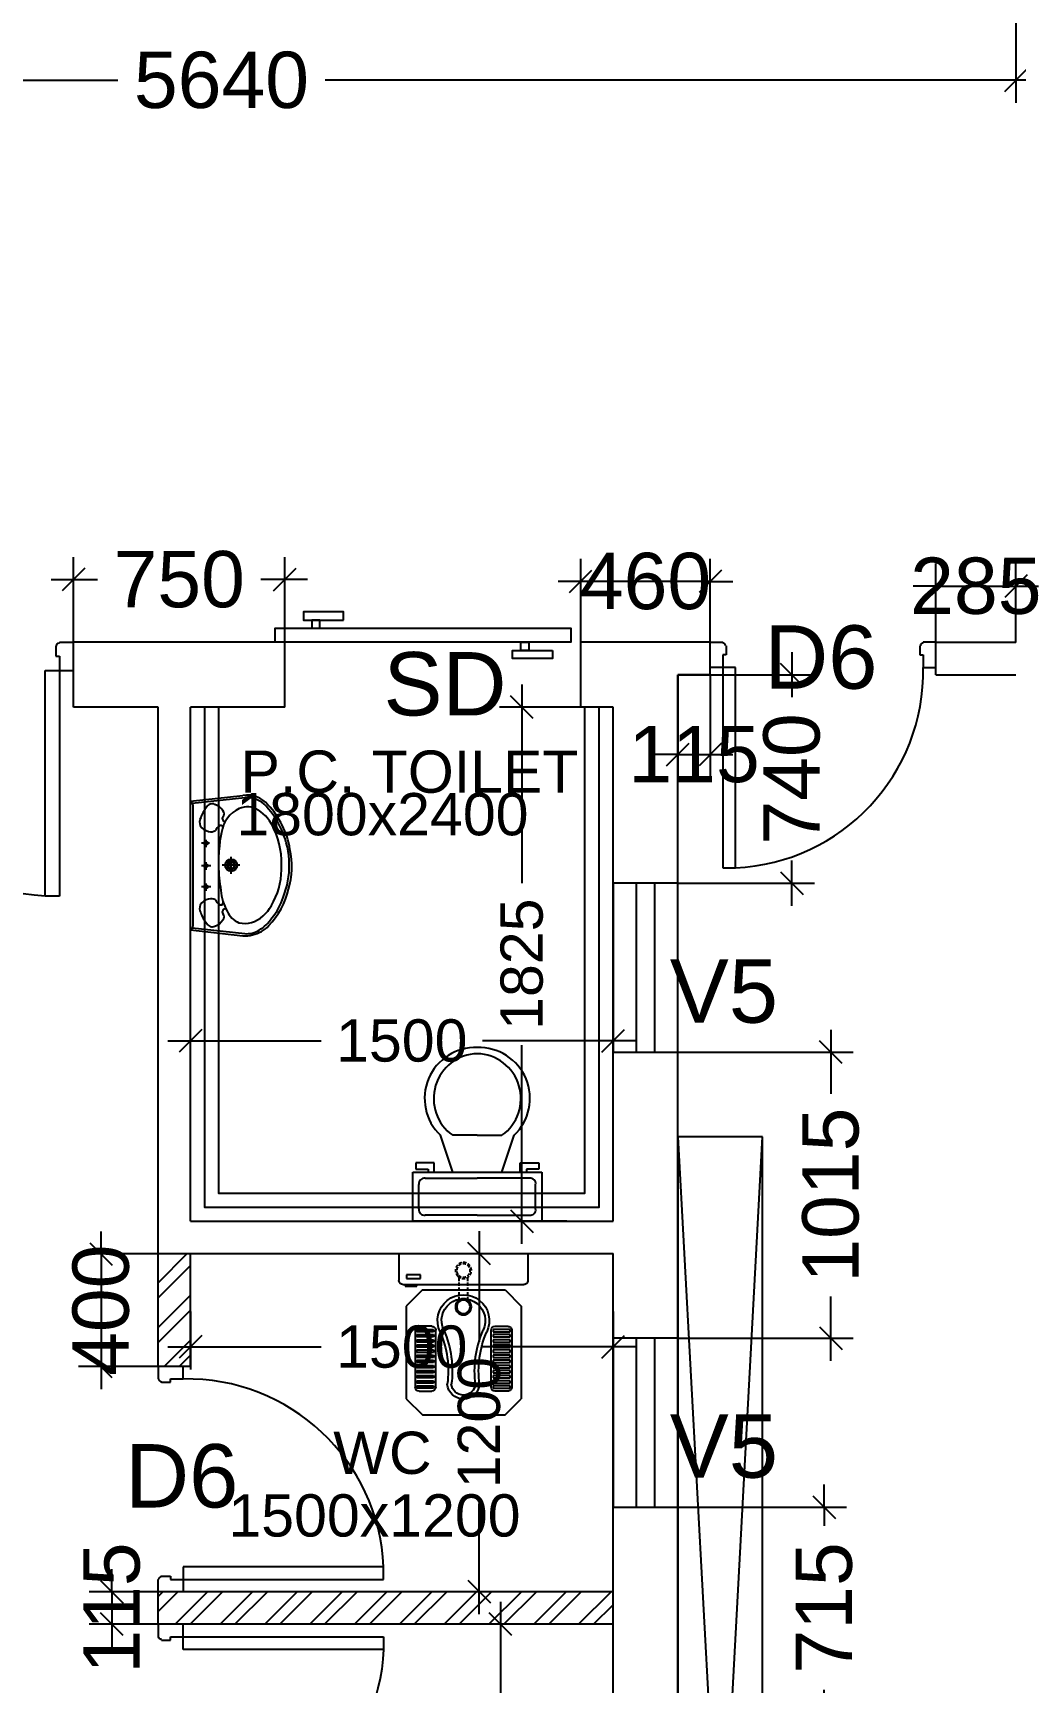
# Model space of a CAD drawing. Extents: x 7620542 to 7843793, y -6476226 to -6093835.
# Drawn here: x 7757200 to 7760689, y -6368625 to -6362768 of the extents above; entities that cross this region are included whole.
import ezdxf
from ezdxf.enums import TextEntityAlignment as Align

# ---------------------------------------------------------------- set-up
doc = ezdxf.new("R2010")
doc.units = 0
doc.header["$LTSCALE"] = 600
doc.header["$MEASUREMENT"] = 0
doc.header["$PDMODE"] = 35
doc.linetypes.add('HIDDEN', pattern=[0.375, 0.25, -0.125])
doc.layers.get('0').update_dxf_attribs({"linetype": 'CONTINUOUS'})
doc.layers.get('Defpoints').update_dxf_attribs({"linetype": 'CONTINUOUS'})
for name, color, linetype in [('DOOR', 32, 'CONTINUOUS'), ('Duct', 8, 'CONTINUOUS'), ('joinery', 7, 'CONTINUOUS'), ('Railing', 21, 'CONTINUOUS'), ('Room Dim', 1, 'CONTINUOUS'), ('T Wall', 8, 'CONTINUOUS'), ('TEXT', 6, 'CONTINUOUS'), ('Toi-Euip', 8, 'CONTINUOUS'), ('toi-fix', 46, 'CONTINUOUS'), ('Toi. Wall Hat', 3, 'CONTINUOUS'), ('Walls', 7, 'CONTINUOUS'), ('WIN', 151, 'CONTINUOUS'), ('Working Dim', 5, 'CONTINUOUS')]:
    doc.layers.add(name, color=color, linetype=linetype)
doc.styles.add('ari', font='arial.ttf')
doc.styles.add('ARIAL', font='arial.ttf')
doc.dimstyles.new('int. dim', dxfattribs={"dimtxt": 450, "dimasz": 80, "dimexe": 80, "dimexo": 0, "dimgap": 70, "dimtad": 0, "dimdec": 0, "dimzin": 12, "dimdsep": 46, "dimtxsty": 'ari', "dimblk": 'OBLIQUE', "dimcen": 2, "dimdle": 80, "dimclrd": 256, "dimclre": 256, "dimclrt": 6, "dimadec": 0, "dimazin": 0, "dimtfac": 1, "dimtdec": 0, "dimtix": 1, "dimtmove": 2, "dimatfit": 3, "dimfxl": 1, "dimtolj": 1, "dimtzin": 0, "dimlwd": -1, "dimlwe": -1, "dimarcsym": 0})

# ---------------------------------------------------------------- blocks, each defined once
blk = doc.blocks.new('A$C37B60793')
at = {"layer": 'toi-fix', "color": 8}
for p, q in [((0, 303.1), (127, 303.1)), ((0, -306.5), (0, 303.1)), ((146, -287.4), (146, 284.1)), ((171.2, 195), (247.4, 271.2)), ((247.4, 271.2), (685.9, 271.2)), ((762.1, 195), (685.9, 271.2)), ((171.2, -195.4), (171.2, 195)), ((343.3, 148.1), (343.3, 207.9)), ((358.5, 218.7), (358.5, 139.2)), ((369.5, 218.7), (358.5, 218.7)), ((362.3, 226.9), (630.5, 226.9)), ((369.5, 139.2), (369.5, 218.7)), ((382.7, 218.7), (382.7, 139.2)), ((393.7, 218.7), (382.7, 218.7)), ((393.7, 139.2), (393.7, 218.7)), ((406.9, 218.7), (406.9, 139.2)), ((417.9, 218.7), (406.9, 218.7)), ((417.9, 139.2), (417.9, 218.7)), ((431, 218.7), (431, 139.2)), ((442.1, 218.7), (431, 218.7)), ((442.1, 139.2), (442.1, 218.7)), ((455.2, 218.7), (455.2, 139.2)), ((466.3, 218.7), (455.2, 218.7)), ((466.3, 139.2), (466.3, 218.7)), ((479.4, 218.7), (479.4, 139.2)), ((490.5, 218.7), (479.4, 218.7)), ((490.5, 139.2), (490.5, 218.7)), ((503.6, 218.7), (503.6, 139.2)), ((514.6, 218.7), (503.6, 218.7)), ((514.6, 139.2), (514.6, 218.7)), ((527.8, 218.7), (527.8, 139.2)), ((538.8, 218.7), (527.8, 218.7)), ((538.8, 139.2), (538.8, 218.7)), ((552, 218.7), (552, 139.2)), ((563, 218.7), (552, 218.7)), ((563, 139.2), (563, 218.7)), ((576.2, 218.7), (576.2, 139.2)), ((587.2, 218.7), (576.2, 218.7)), ((587.2, 139.2), (587.2, 218.7)), ((600.4, 218.7), (600.4, 139.2)), ((611.4, 218.7), (600.4, 218.7)), ((611.4, 139.2), (611.4, 218.7)), ((624.5, 218.7), (624.5, 139.2)), ((635.6, 218.7), (624.5, 218.7)), ((635.6, 139.2), (635.6, 218.7)), ((649.5, 207.9), (649.5, 148.1)), ((762.1, -195.4), (762.1, 195)), ((358.5, 139.2), (369.5, 139.2)), ((630.5, 129.1), (362.3, 129.1)), ((382.7, 139.2), (393.7, 139.2)), ((406.9, 139.2), (417.9, 139.2)), ((431, 139.2), (442.1, 139.2)), ((455.2, 139.2), (466.3, 139.2)), ((479.4, 139.2), (490.5, 139.2)), ((503.6, 139.2), (514.6, 139.2)), ((527.8, 139.2), (538.8, 139.2)), ((552, 139.2), (563, 139.2)), ((576.2, 139.2), (587.2, 139.2)), ((600.4, 139.2), (611.4, 139.2)), ((624.5, 139.2), (635.6, 139.2)), ((343.3, -151.5), (343.3, -211.2)), ((358.5, -222), (358.5, -142.6)), ((358.5, -142.6), (369.5, -142.6)), ((630.5, -132.4), (362.3, -132.4)), ((369.5, -142.6), (369.5, -222)), ((382.7, -222), (382.7, -142.6)), ((382.7, -142.6), (393.7, -142.6)), ((393.7, -142.6), (393.7, -222)), ((406.9, -222), (406.9, -142.6)), ((406.9, -142.6), (417.9, -142.6)), ((417.9, -142.6), (417.9, -222)), ((431, -222), (431, -142.6)), ((431, -142.6), (442.1, -142.6)), ((442.1, -142.6), (442.1, -222)), ((455.2, -222), (455.2, -142.6)), ((455.2, -142.6), (466.3, -142.6)), ((466.3, -142.6), (466.3, -222)), ((479.4, -222), (479.4, -142.6)), ((479.4, -142.6), (490.5, -142.6)), ((490.5, -142.6), (490.5, -222)), ((503.6, -222), (503.6, -142.6)), ((503.6, -142.6), (514.6, -142.6)), ((514.6, -142.6), (514.6, -222)), ((527.8, -222), (527.8, -142.6)), ((527.8, -142.6), (538.8, -142.6)), ((538.8, -142.6), (538.8, -222)), ((552, -222), (552, -142.6)), ((552, -142.6), (563, -142.6)), ((563, -142.6), (563, -222)), ((576.2, -222), (576.2, -142.6)), ((576.2, -142.6), (587.2, -142.6)), ((587.2, -142.6), (587.2, -222)), ((600.4, -222), (600.4, -142.6)), ((600.4, -142.6), (611.4, -142.6)), ((611.4, -142.6), (611.4, -222)), ((624.5, -222), (624.5, -142.6)), ((624.5, -142.6), (635.6, -142.6)), ((635.6, -142.6), (635.6, -222)), ((649.5, -211.2), (649.5, -151.5)), ((117.8, -205), (100.3, -205)), ((100.3, -205), (100.3, -270.7)), ((117.8, -270.7), (117.8, -205)), ((153.7, -221.4), (147.5, -221.4)), ((147.5, -221.4), (147.5, -276.8)), ((153.7, -276.8), (153.7, -221.4)), ((171.2, -195.4), (247.4, -271.6)), ((369.5, -222), (358.5, -222)), ((362.3, -230.3), (630.5, -230.3)), ((393.7, -222), (382.7, -222)), ((417.9, -222), (406.9, -222)), ((442.1, -222), (431, -222)), ((466.3, -222), (455.2, -222)), ((490.5, -222), (479.4, -222)), ((514.6, -222), (503.6, -222)), ((538.8, -222), (527.8, -222)), ((563, -222), (552, -222)), ((587.2, -222), (576.2, -222)), ((611.4, -222), (600.4, -222)), ((635.6, -222), (624.5, -222)), ((685.9, -271.6), (762.1, -195.4)), ((0, -306.5), (127, -306.5)), ((100.3, -270.7), (117.8, -270.7)), ((147.5, -276.8), (153.7, -276.8)), ((247.4, -271.6), (685.9, -271.6))]:
    blk.add_line(p, q, dxfattribs=at)
at = {"layer": 'toi-fix', "color": 8, "linetype": 'HIDDEN', "ltscale": 0.1}
for p, q in [((219.3, 19), (111.7, 19)), ((219.3, -22.3), (111.7, -22.3))]:
    blk.add_line(p, q, dxfattribs=at)
at = {"layer": 'toi-fix', "color": 8, "extrusion": (0, 0, -1)}
for centre, major_axis, start_param, end_param in [((127, 284.1), (-13.5, -13.5), 2.356194, 3.926991), ((362.3, 207.9), (13.5, -13.5), 2.356194, 3.926991), ((630.5, 207.9), (-13.5, -13.5), 2.356194, 3.926991), ((316.3, -1.7), (0, -122.2), -0.449608, 3.591264), ((316.3, -1.7), (0, -103.2), -0.449671, 3.591202), ((362.3, 148.1), (-13.5, -13.5), -0.785398, 0.785398), ((554, 536.4), (-29.4, -484.3), -0.19615, 0.346746), ((554, 536.4), (-11.6, -466), -0.160496, 0.3824), ((630.5, 148.1), (-13.5, -13.5), 3.926991, 5.497787), ((251.3, -1.7), (-26.9, -26.9), 0.785398, 7.068583), ((251.3, -1.7), (-22.5, -22.5), 0.785398, 7.068583), ((611.1, -1.7), (40.6, -40.6), 4.005105, 6.990469), ((611.1, -1.7), (-54, -54), 2.434309, 5.419673), ((554, -539.7), (29.4, -484.3), 2.794864, 3.33776), ((554, -539.7), (11.6, -466), 2.7592, 3.302095), ((362.3, -151.5), (13.5, -13.5), 2.356194, 3.926991), ((630.5, -151.5), (13.5, -13.5), 3.926991, 5.497787), ((362.3, -211.2), (-13.5, -13.5), -0.785398, 0.785398), ((630.5, -211.2), (13.5, -13.5), 5.497787, 7.068583), ((127, -287.4), (13.5, -13.5), 5.497787, 7.068583)]:
    blk.add_ellipse(centre, major_axis=major_axis, ratio=1, start_param=start_param, end_param=end_param, dxfattribs=at)
at = {"layer": 'toi-fix', "color": 8, "linetype": 'HIDDEN', "ltscale": 0.1, "extrusion": (0, 0, -1)}
for major_axis, start_param, end_param in [((26.9, -26.9), 2.356194490188911, 8.639379797368496), ((22.5, -22.5), 2.356194490188169, 8.639379797367756)]:
    blk.add_ellipse((79.7, -1.7), major_axis=major_axis, ratio=1, start_param=start_param, end_param=end_param, dxfattribs=at)
blk = doc.blocks.new('1000')
at = {"layer": 'DOOR'}
for p, q in [((0, -100), (0, 0)), ((0, 0), (49.7, 0)), ((49.7, 0), (49.7, -2.2)), ((63.2, -49.5), (49.7, -49.5)), ((49.7, -49.5), (49.7, -100)), ((63.2, -13.5), (61, -13.5)), ((63.2, -13.5), (63.2, -49.5)), ((836.8, -13.5), (836.8, -49.5)), ((836.8, -13.5), (839, -13.5)), ((836.8, -49.5), (850.3, -49.5)), ((850.3, 0), (850.3, -2.2)), ((900, 0), (850.3, 0)), ((850.3, -49.5), (850.3, -100)), ((900, -100), (900, 0)), ((49.7, -100), (0, -100)), ((49.7, -100), (49.7, -900.6)), ((100.2, -100), (49.7, -100)), ((100.2, -900.6), (100.2, -100)), ((850.3, -100), (900, -100)), ((49.7, -900.6), (100.2, -900.6))]:
    blk.add_line(p, q, dxfattribs=at)
for centre, major_axis, start_param, end_param in [((49.7, -13.5), (-7.95, 7.95), 3.926991, 5.497787), ((850.3, -13.5), (7.95, 7.95), 0.785398, 2.356194)]:
    blk.add_ellipse(centre, major_axis=major_axis, ratio=1, start_param=start_param, end_param=end_param, dxfattribs=at)
at = {"layer": 'DOOR', "color": 145}
blk.add_ellipse((64.3, -115.3), major_axis=(-519.7, 589.8), ratio=1, start_param=2.464943, end_param=4.009476, dxfattribs=at)
blk = doc.blocks.new('A$C225605CF')
at = {"layer": 'DOOR'}
for points in [[(-869.4, 136.8), (-869.4, 165.6), (-727.6, 165.6), (-727.6, 136.8)], [(-785.7, 108), (-785.7, 136.8), (-757.5, 136.8), (-757.5, 108)], [(115.1, 108), (115.1, 57.6), (-934.5, 57.6), (-934.5, 108)], [(-127.7, 28.8), (-127.7, 0), (14.1, 0), (14.1, 28.8)], [(-44, 57.6), (-44, 28.8), (-15.8, 28.8), (-15.8, 57.6)]]:
    blk.add_lwpolyline(points, close=True, dxfattribs=at)
blk = doc.blocks.new('A$C70ED7303')
at = {"layer": 'toi-fix', "color": 8}
for p, q in [((0, 0), (229, 0)), ((229, 0), (229, -174.4)), ((-229, 0), (0, 0)), ((-229, -174.4), (-229, 0)), ((-207.2, -43.6), (-207.2, -130.8)), ((0, -21.8), (-185.4, -21.8)), ((0, -21.8), (185.4, -21.8)), ((207.2, -43.6), (207.2, -130.8)), ((229, -174.4), (-229, -174.4)), ((-185.4, -152.6), (0, -152.6)), ((-174.4, -185.4), (-174.4, -174.4)), ((-152.6, -174.4), (-152.6, -207.2)), ((-87.2, -174.4), (-130.8, -305.3)), ((185.4, -152.6), (0, -152.6)), ((87.2, -174.4), (130.8, -305.3)), ((152.6, -174.4), (152.6, -207.2)), ((174.4, -185.4), (174.4, -174.4)), ((-218.1, -207.2), (-218.1, -185.4)), ((-218.1, -185.4), (-174.4, -185.4)), ((-152.6, -207.2), (-218.1, -207.2)), ((152.6, -207.2), (218.1, -207.2)), ((218.1, -185.4), (174.4, -185.4)), ((218.1, -207.2), (218.1, -185.4)), ((0, -305.3), (-87.2, -305.3)), ((0, -305.3), (87.2, -305.3))]:
    blk.add_line(p, q, dxfattribs=at)
for centre, major_axis, start_param, end_param in [((-188.1, -40.9), (13.6, -13.6), 2.214297, 4.068888), ((188.1, -40.9), (13.6, -13.6), 0.643501, 2.498091), ((-188.1, -133.6), (-13.6, -13.6), 5.35589, 7.21048), ((188.1, -133.6), (-13.6, -13.6), 0.643501, 2.498091), ((-6.6, -436.2), (-127.6, -127.6), 4.686239, 7.105146), ((4.7, -435.5), (-112.7, -112.7), 4.541602, 7.039318), ((6.6, -436.2), (55.8, -171.6), -0.351019, 2.067888), ((-4.7, -435.5), (-112.7, -112.7), 0.814663, 3.31238)]:
    blk.add_ellipse(centre, major_axis=major_axis, ratio=1, start_param=start_param, end_param=end_param, dxfattribs=at)
blk = doc.blocks.new('A$C1E9F72C1')
at = {"layer": 'Toi-Euip', "color": 8}
for p, q in [((-228.2, 0), (-249, -186.3)), ((-228.2, 0), (228.2, 0)), ((228.2, 0), (249, -186.3)), ((-220.9, -6.6), (-241.8, -193.1)), ((-212.9, -9.7), (208.6, -9.7)), ((-63.8, -54.9), (-90.3, -54.9)), ((-76, -72.5), (-76, -39.7)), ((11.6, -54.9), (-14.9, -54.9)), ((-0.6, -72.5), (-0.6, -39.7)), ((91.5, -54.9), (65.1, -54.9)), ((79.3, -67.3), (79.3, -39.7)), ((220.8, -6.2), (241.8, -193.1)), ((0.9, -174.9), (0.9, -113)), ((-29.6, -144.6), (31.2, -144.6))]:
    blk.add_line(p, q, dxfattribs=at)
for centre, radius in [((-76, -54.9), 6.49), ((-0.6, -54.9), 6.49), ((79.3, -54.9), 6.49), ((0.9, -144.6), 21.7), ((0.9, -144.6), 15.6), ((0.9, -144.6), 11)]:
    blk.add_circle(centre, radius, dxfattribs=at)
for centre, radius, start, end in [((-208.1, 14.7), 24.9, 216.2215, 258.85487), ((207.9, 16.2), 26, 271.42036, 321.25129), ((-196.3, -76.7), 20.9, 116.80905, 207.50919), ((-125, -156.3), 127.2, 109.58641, 129.40175), ((-151.5, -66.7), 34.3, 68.64386, 118.08079), ((-167.5, -75.4), 49.6, 12.80704, 54.9415), ((169.6, -75.4), 49.6, 125.0585, 167.19296), ((153.6, -66.7), 34.3, 61.91921, 111.35614), ((127.1, -156.3), 127.2, 50.59825, 70.41359), ((198.5, -76.7), 20.9, 332.49081, 63.19095), ((-160.4, -68.2), 57.4, 198.35041, 235.03309), ((-181.8, -101.4), 18, 230.4642, 309.53581), ((-164.3, -121.5), 8.67, 53.89261, 133.95969), ((-76.5, -275.6), 168.3, 94.02807, 120.40977), ((-162.9, -122.5), 8.8, 329.67126, 65.48955), ((-131.5, -107.7), 8.62, 142.69611, 276.84736), ((-114.5, -115.3), 27, 106.38602, 151.72849), ((-150, -73.3), 32.2, 330.07912, 16.03456), ((34.9, -905.9), 807.6, 92.47999, 98.77724), ((-3.2, -837.5), 738.4, 84.45177, 89.75687), ((46.1, -400.7), 299, 76.17326, 85.7679), ((102.1, -220), 110.7, 24.97787, 81.97978), ((152.1, -73.3), 32.2, 163.96544, 209.92088), ((116.6, -115.3), 27, 28.27151, 73.61398), ((134.9, -107.4), 7.45, 281.31974, 41.70163), ((164.3, -121.7), 7.8, 112.06932, 194.84772), ((166.5, -121.5), 8.67, 46.04031, 126.10739), ((183.9, -101.4), 18, 230.46419, 309.5358), ((162.5, -68.2), 57.4, 304.96691, 341.64959), ((-110.1, -193), 95.5, 167.34537, 194.41456), ((-129.4, -204.5), 80.8, 113.61868, 156.30705), ((136.7, -201.5), 71.5, 327.59194, 23.22206), ((-165.7, -196.5), 84, 173.00409, 196.76082), ((-141.4, -199.1), 106.9, 191.44792, 227.66), ((-163.3, -200.1), 78.8, 174.85979, 213.20886), ((-82.7, -174.7), 127.1, 199.30539, 242.2025), ((146.7, -197.7), 95.2, 311.91048, 2.7762), ((149.6, -199.6), 100.3, 311.38312, 7.60576), ((-120.4, -183.5), 124.2, 208.78543, 238.15851), ((-15.6, -66.9), 289.4, 226.88006, 256.31993), ((-54.2, -135.8), 202, 229.31459, 253.01061), ((-13.2, -73.3), 249.6, 238.9436, 269.48126), ((11.5, -60.2), 296.4, 278.97703, 313.61545), ((18.1, -68), 277.7, 292.33265, 313.78267), ((77.5, -165.5), 140.9, 291.68677, 328.13967), ((0.4, -45.6), 305.3, 248.15029, 293.80492), ((-3.9, -83.4), 276.6, 253.14844, 282.86095), ((4.7, -23.5), 300.1, 266.15461, 294.58929)]:
    blk.add_arc(centre, radius, start, end, dxfattribs=at)
blk = doc.blocks.new('_Oblique')
at = {"color": 0, "linetype": 'ByBlock', "lineweight": -2}
blk.add_line((-0.5, -0.5), (0.5, 0.5), dxfattribs=at)
blk = doc.blocks.new('*D589')
at = {"layer": 'Defpoints', "color": 0, "transparency": 16777216}
for p in [(7759259, -6366345), (7757759, -6366470.5, 5.1), (7759259, -6366470.5, 5.1)]:
    blk.add_point(p, dxfattribs=at)
at = {"layer": 'Working Dim', "transparency": 16777216}
for p, q in [((7757759, -6366470.5), (7757759, -6366265)), ((7759259, -6366470.5), (7759259, -6366265)), ((7757679, -6366345), (7758222.4, -6366345)), ((7759339, -6366345), (7758795.7, -6366345))]:
    blk.add_line(p, q, dxfattribs=at)
at = {"layer": 'Working Dim', "transparency": 16777216, "xscale": 80, "yscale": 80, "zscale": 80, "rotation": 180}
blk.add_blockref('_Oblique', (7757759, -6366345), dxfattribs=at)
at = {"layer": 'Working Dim', "transparency": 16777216, "xscale": 80, "yscale": 80, "zscale": 80}
blk.add_blockref('_Oblique', (7759259, -6366345), dxfattribs=at)
at = {"layer": 'Working Dim', "color": 6, "transparency": 16777216, "insert": (7758509, -6366345), "char_height": 150, "attachment_point": 5, "style": 'ari'}
blk.add_mtext('\\A1;1500', dxfattribs=at)
blk = doc.blocks.new('*D590')
at = {"layer": 'Defpoints', "color": 0, "transparency": 16777216}
for p in [(7758935.3, -6365160.7), (7759159, -6365160.7), (7759095.3, -6366985.7, 5.1)]:
    blk.add_point(p, dxfattribs=at)
at = {"layer": 'Working Dim', "transparency": 16777216}
for p, q in [((7758935.3, -6365080.7), (7758935.3, -6365785.7)), ((7759159, -6365160.7), (7758855.3, -6365160.7)), ((7758935.3, -6367065.7), (7758935.3, -6366360.7)), ((7759095.3, -6366985.7), (7758855.3, -6366985.7))]:
    blk.add_line(p, q, dxfattribs=at)
at = {"layer": 'Working Dim', "transparency": 16777216, "xscale": 80, "yscale": 80, "zscale": 80}
for p, rotation in [((7758935.3, -6365160.7), 90), ((7758935.3, -6366985.7), 270)]:
    blk.add_blockref('_Oblique', p, dxfattribs=dict(at, rotation=rotation))
at = {"layer": 'Working Dim', "color": 6, "transparency": 16777216, "insert": (7758935.3, -6366073.2), "char_height": 150, "attachment_point": 5, "rotation": 90, "style": 'ari'}
blk.add_mtext('\\A1;1825', dxfattribs=at)
blk = doc.blocks.new('*D591')
at = {"layer": 'Defpoints', "color": 0, "transparency": 16777216}
for p in [(7758620.6, -6367100.7), (7758783.7, -6367100.7), (7758620.6, -6368300.2, -0.7)]:
    blk.add_point(p, dxfattribs=at)
at = {"layer": 'Working Dim', "transparency": 16777216}
for p, q in [((7758783.7, -6367020.7), (7758783.7, -6367413.8)), ((7758620.6, -6367100.7), (7758863.7, -6367100.7)), ((7758783.7, -6368380.2), (7758783.7, -6367987.1)), ((7758620.6, -6368300.2), (7758863.7, -6368300.2))]:
    blk.add_line(p, q, dxfattribs=at)
at = {"layer": 'Working Dim', "transparency": 16777216, "xscale": 80, "yscale": 80, "zscale": 80}
for p, rotation in [((7758783.7, -6367100.7), 90), ((7758783.7, -6368300.2), 270)]:
    blk.add_blockref('_Oblique', p, dxfattribs=dict(at, rotation=rotation))
at = {"layer": 'Working Dim', "color": 6, "transparency": 16777216, "insert": (7758783.7, -6367700.5), "char_height": 150, "attachment_point": 5, "rotation": 90, "style": 'ari'}
blk.add_mtext('\\A1;1200', dxfattribs=at)
blk = doc.blocks.new('*D592')
at = {"layer": 'Defpoints', "color": 0, "transparency": 16777216}
for p in [(7757759, -6367305.9, -0.7), (7759259, -6367305.9, 5.1), (7759259, -6367431.6)]:
    blk.add_point(p, dxfattribs=at)
at = {"layer": 'Working Dim', "transparency": 16777216}
for p, q in [((7757759, -6367305.9), (7757759, -6367511.6)), ((7759259, -6367305.9), (7759259, -6367511.6)), ((7757679, -6367431.6), (7758222.4, -6367431.6)), ((7759339, -6367431.6), (7758795.7, -6367431.6))]:
    blk.add_line(p, q, dxfattribs=at)
at = {"layer": 'Working Dim', "transparency": 16777216, "xscale": 80, "yscale": 80, "zscale": 80, "rotation": 180}
blk.add_blockref('_Oblique', (7757759, -6367431.6), dxfattribs=at)
at = {"layer": 'Working Dim', "transparency": 16777216, "xscale": 80, "yscale": 80, "zscale": 80}
blk.add_blockref('_Oblique', (7759259, -6367431.6), dxfattribs=at)
at = {"layer": 'Working Dim', "color": 6, "transparency": 16777216, "insert": (7758509, -6367431.6), "char_height": 150, "attachment_point": 5, "style": 'ari'}
blk.add_mtext('\\A1;1500', dxfattribs=at)
blk = doc.blocks.new('*D594')
at = {"layer": 'Defpoints', "color": 0, "transparency": 16777216}
for p in [(7758859.2, -6368416.2), (7759046.3, -6368416.2, -0.7), (7759046.3, -6369616.2, -0.7)]:
    blk.add_point(p, dxfattribs=at)
at = {"layer": 'Working Dim', "transparency": 16777216}
for p, q in [((7758859.2, -6368336.2), (7758859.2, -6368729.6)), ((7759046.3, -6368416.2), (7758779.2, -6368416.2)), ((7758859.2, -6369696.2), (7758859.2, -6369302.9)), ((7759046.3, -6369616.2), (7758779.2, -6369616.2))]:
    blk.add_line(p, q, dxfattribs=at)
at = {"layer": 'Working Dim', "transparency": 16777216, "xscale": 80, "yscale": 80, "zscale": 80}
for p, rotation in [((7758859.2, -6368416.2), 90), ((7758859.2, -6369616.2), 270)]:
    blk.add_blockref('_Oblique', p, dxfattribs=dict(at, rotation=rotation))
at = {"layer": 'Working Dim', "color": 6, "transparency": 16777216, "insert": (7758859.2, -6369016.2), "char_height": 150, "attachment_point": 5, "rotation": 90, "style": 'ari'}
blk.add_mtext('\\A1;1200', dxfattribs=at)
blk = doc.blocks.new('*D330')
at = {"layer": 'Defpoints', "color": 0, "transparency": 16777216}
for p in [(7757344, -6364707.8), (7757344, -6364930.7, 5.1), (7758094, -6364930.7, 5.1)]:
    blk.add_point(p, dxfattribs=at)
at = {"layer": 'Working Dim', "transparency": 16777216}
for p, q in [((7757344, -6364930.7), (7757344, -6364627.8)), ((7758094, -6364930.7), (7758094, -6364627.8)), ((7757264, -6364707.8), (7757429.2, -6364707.8)), ((7758174, -6364707.8), (7758008.8, -6364707.8))]:
    blk.add_line(p, q, dxfattribs=at)
at = {"layer": 'Working Dim', "transparency": 16777216, "xscale": 80, "yscale": 80, "zscale": 80, "rotation": 180}
blk.add_blockref('_Oblique', (7757344, -6364707.8), dxfattribs=at)
at = {"layer": 'Working Dim', "transparency": 16777216, "xscale": 80, "yscale": 80, "zscale": 80}
blk.add_blockref('_Oblique', (7758094, -6364707.8), dxfattribs=at)
at = {"layer": 'Working Dim', "color": 6, "transparency": 16777216, "insert": (7757719, -6364707.8), "char_height": 200, "attachment_point": 5, "style": 'ari'}
blk.add_mtext('\\A1;750', dxfattribs=at)
blk = doc.blocks.new('*D331')
at = {"layer": 'Defpoints', "color": 0, "transparency": 16777216}
for p in [(7759144, -6364714.3), (7759144, -6364930.7, 5.1), (7759604, -6364930.7, 5.1)]:
    blk.add_point(p, dxfattribs=at)
at = {"layer": 'Working Dim', "transparency": 16777216}
for p, q in [((7759144, -6364930.7), (7759144, -6364634.3)), ((7759604, -6364930.7), (7759604, -6364634.3)), ((7759144, -6364714.3), (7759064, -6364714.3)), ((7759604, -6364714.3), (7759144, -6364714.3)), ((7759604, -6364714.3), (7759684, -6364714.3))]:
    blk.add_line(p, q, dxfattribs=at)
at = {"layer": 'Working Dim', "transparency": 16777216, "xscale": 80, "yscale": 80, "zscale": 80}
blk.add_blockref('_Oblique', (7759144, -6364714.3), dxfattribs=at)
at = {"layer": 'Working Dim', "transparency": 16777216, "xscale": 80, "yscale": 80, "zscale": 80, "rotation": 180}
blk.add_blockref('_Oblique', (7759604, -6364714.3), dxfattribs=at)
at = {"layer": 'Working Dim', "color": 6, "transparency": 16777216, "insert": (7759374, -6364714.3), "char_height": 200, "attachment_point": 5, "style": 'ari'}
blk.add_mtext('\\A1;460', dxfattribs=at)
blk = doc.blocks.new('*D332')
at = {"layer": 'Defpoints', "color": 0, "transparency": 16777216}
for p in [(7760689, -6364731.2), (7760404, -6364930.7, -0.7), (7760689, -6364930.7, -0.7)]:
    blk.add_point(p, dxfattribs=at)
at = {"layer": 'Working Dim', "transparency": 16777216}
for p, q in [((7760404, -6364930.7), (7760404, -6364651.2)), ((7760689, -6364930.7), (7760689, -6364651.2)), ((7760404, -6364731.2), (7760324, -6364731.2)), ((7760404, -6364731.2), (7760689, -6364731.2)), ((7760689, -6364731.2), (7760769, -6364731.2))]:
    blk.add_line(p, q, dxfattribs=at)
at = {"layer": 'Working Dim', "transparency": 16777216, "xscale": 80, "yscale": 80, "zscale": 80}
blk.add_blockref('_Oblique', (7760404, -6364731.2), dxfattribs=at)
at = {"layer": 'Working Dim', "transparency": 16777216, "xscale": 80, "yscale": 80, "zscale": 80, "rotation": 180}
blk.add_blockref('_Oblique', (7760689, -6364731.2), dxfattribs=at)
at = {"layer": 'Working Dim', "color": 6, "transparency": 16777216, "insert": (7760546.5, -6364731.2), "char_height": 200, "attachment_point": 5, "style": 'ari'}
blk.add_mtext('\\A1;285', dxfattribs=at)
blk = doc.blocks.new('*D338')
at = {"layer": 'Defpoints', "color": 0, "transparency": 16777216}
for p in [(7757644, -6367101.7, -0.7), (7757441.5, -6367501.2), (7757644, -6367501.2, -0.7)]:
    blk.add_point(p, dxfattribs=at)
at = {"layer": 'Working Dim', "transparency": 16777216}
for p, q in [((7757441.5, -6367101.7), (7757441.5, -6367021.7)), ((7757644, -6367101.7), (7757361.5, -6367101.7)), ((7757441.5, -6367101.7), (7757441.5, -6367501.2)), ((7757644, -6367501.2), (7757361.5, -6367501.2)), ((7757441.5, -6367501.2), (7757441.5, -6367581.2))]:
    blk.add_line(p, q, dxfattribs=at)
at = {"layer": 'Working Dim', "transparency": 16777216, "xscale": 80, "yscale": 80, "zscale": 80}
for p, rotation in [((7757441.5, -6367101.7), 270), ((7757441.5, -6367501.2), 90)]:
    blk.add_blockref('_Oblique', p, dxfattribs=dict(at, rotation=rotation))
at = {"layer": 'Working Dim', "color": 6, "transparency": 16777216, "insert": (7757441.5, -6367301.5), "char_height": 200, "attachment_point": 5, "rotation": 90, "style": 'ari'}
blk.add_mtext('\\A1;400', dxfattribs=at)
blk = doc.blocks.new('*D339')
at = {"layer": 'Defpoints', "color": 0, "transparency": 16777216}
for p in [(7757644, -6368301.2, -0.7), (7757479.9, -6368416.2), (7757644, -6368416.2, -0.7)]:
    blk.add_point(p, dxfattribs=at)
at = {"layer": 'Working Dim', "transparency": 16777216}
for p, q in [((7757479.9, -6368301.2), (7757479.9, -6368221.2)), ((7757644, -6368301.2), (7757399.9, -6368301.2)), ((7757479.9, -6368301.2), (7757479.9, -6368416.2)), ((7757644, -6368416.2), (7757399.9, -6368416.2)), ((7757479.9, -6368416.2), (7757479.9, -6368496.2))]:
    blk.add_line(p, q, dxfattribs=at)
at = {"layer": 'Working Dim', "transparency": 16777216, "xscale": 80, "yscale": 80, "zscale": 80}
for p, rotation in [((7757479.9, -6368301.2), 270), ((7757479.9, -6368416.2), 90)]:
    blk.add_blockref('_Oblique', p, dxfattribs=dict(at, rotation=rotation))
at = {"layer": 'Working Dim', "color": 6, "transparency": 16777216, "insert": (7757479.9, -6368358.7), "char_height": 200, "attachment_point": 5, "rotation": 90, "style": 'ari'}
blk.add_mtext('\\A1;115', dxfattribs=at)
blk = doc.blocks.new('*D347')
at = {"layer": 'Defpoints', "color": 0, "transparency": 16777216}
for p in [(7755049, -6362530.4, 14.4), (7760689, -6362530.4, 9.2), (7760689, -6362935.4)]:
    blk.add_point(p, dxfattribs=at)
at = {"layer": 'Working Dim', "transparency": 16777216}
for p, q in [((7755049, -6362530.4), (7755049, -6363015.4)), ((7760689, -6362530.4), (7760689, -6363015.4)), ((7754969, -6362935.4), (7757500.7, -6362935.4)), ((7760769, -6362935.4), (7758237.3, -6362935.4))]:
    blk.add_line(p, q, dxfattribs=at)
at = {"layer": 'Working Dim', "transparency": 16777216, "xscale": 80, "yscale": 80, "zscale": 80, "rotation": 180}
blk.add_blockref('_Oblique', (7755049, -6362935.4), dxfattribs=at)
at = {"layer": 'Working Dim', "transparency": 16777216, "xscale": 80, "yscale": 80, "zscale": 80}
blk.add_blockref('_Oblique', (7760689, -6362935.4), dxfattribs=at)
at = {"layer": 'Working Dim', "color": 6, "transparency": 16777216, "insert": (7757869, -6362935.4), "char_height": 200, "attachment_point": 5, "style": 'ari'}
blk.add_mtext('\\A1;5640', dxfattribs=at)
blk = doc.blocks.new('*D1727')
at = {"layer": 'Defpoints', "color": 0, "transparency": 16777216}
for p in [(7759489, -6368000.6), (7760007.9, -6368000.6), (7759489, -6368715.6)]:
    blk.add_point(p, dxfattribs=at)
at = {"layer": 'Working Dim', "transparency": 16777216}
for p, q in [((7760007.9, -6368000.6), (7760007.9, -6367920.6)), ((7759489, -6368000.6), (7760087.9, -6368000.6)), ((7760007.9, -6368000.6), (7760007.9, -6368067.3)), ((7760007.9, -6368715.6), (7760007.9, -6368649)), ((7759489, -6368715.6), (7760087.9, -6368715.6)), ((7760007.9, -6368715.6), (7760007.9, -6368795.6))]:
    blk.add_line(p, q, dxfattribs=at)
at = {"layer": 'Working Dim', "transparency": 16777216, "xscale": 80, "yscale": 80, "zscale": 80}
for p, rotation in [((7760007.9, -6368000.6), 270), ((7760007.9, -6368715.6), 90)]:
    blk.add_blockref('_Oblique', p, dxfattribs=dict(at, rotation=rotation))
at = {"layer": 'Working Dim', "color": 6, "transparency": 16777216, "insert": (7760007.9, -6368358.1), "char_height": 200, "attachment_point": 5, "rotation": 90, "style": 'ari'}
blk.add_mtext('\\A1;715', dxfattribs=at)
blk = doc.blocks.new('*D1728')
at = {"layer": 'Defpoints', "color": 0, "transparency": 16777216}
for p in [(7759489, -6366385.6), (7760031.7, -6366385.6), (7759489, -6367400.6)]:
    blk.add_point(p, dxfattribs=at)
at = {"layer": 'Working Dim', "transparency": 16777216}
for p, q in [((7760031.7, -6366305.6), (7760031.7, -6366533.2)), ((7759489, -6366385.6), (7760111.7, -6366385.6)), ((7760031.7, -6367480.6), (7760031.7, -6367253.1)), ((7759489, -6367400.6), (7760111.7, -6367400.6))]:
    blk.add_line(p, q, dxfattribs=at)
at = {"layer": 'Working Dim', "transparency": 16777216, "xscale": 80, "yscale": 80, "zscale": 80}
for p, rotation in [((7760031.7, -6366385.6), 90), ((7760031.7, -6367400.6), 270)]:
    blk.add_blockref('_Oblique', p, dxfattribs=dict(at, rotation=rotation))
at = {"layer": 'Working Dim', "color": 6, "transparency": 16777216, "insert": (7760031.7, -6366893.1), "char_height": 200, "attachment_point": 5, "rotation": 90, "style": 'ari'}
blk.add_mtext('\\A1;1015', dxfattribs=at)
blk = doc.blocks.new('*D1729')
at = {"layer": 'Defpoints', "color": 0, "transparency": 16777216}
for p in [(7759489, -6365045.7), (7759893.5, -6365045.7), (7759489, -6365785.6)]:
    blk.add_point(p, dxfattribs=at)
at = {"layer": 'Working Dim', "transparency": 16777216}
for p, q in [((7759893.5, -6364965.7), (7759893.5, -6365125.9)), ((7759489, -6365045.7), (7759973.5, -6365045.7)), ((7759893.5, -6365865.6), (7759893.5, -6365705.4)), ((7759489, -6365785.6), (7759973.5, -6365785.6))]:
    blk.add_line(p, q, dxfattribs=at)
at = {"layer": 'Working Dim', "transparency": 16777216, "xscale": 80, "yscale": 80, "zscale": 80}
for p, rotation in [((7759893.5, -6365045.7), 90), ((7759893.5, -6365785.6), 270)]:
    blk.add_blockref('_Oblique', p, dxfattribs=dict(at, rotation=rotation))
at = {"layer": 'Working Dim', "color": 6, "transparency": 16777216, "insert": (7759893.5, -6365415.6), "char_height": 200, "attachment_point": 5, "rotation": 90, "style": 'ari'}
blk.add_mtext('\\A1;740', dxfattribs=at)
blk = doc.blocks.new('*D1730')
at = {"layer": 'Defpoints', "color": 0, "transparency": 16777216}
for p in [(7759489, -6365045.7), (7759604, -6365045.7), (7759604, -6365328.5)]:
    blk.add_point(p, dxfattribs=at)
at = {"layer": 'Working Dim', "transparency": 16777216}
for p, q in [((7759489, -6365045.7), (7759489, -6365408.5)), ((7759604, -6365045.7), (7759604, -6365408.5)), ((7759489, -6365328.5), (7759409, -6365328.5)), ((7759489, -6365328.5), (7759604, -6365328.5)), ((7759604, -6365328.5), (7759684, -6365328.5))]:
    blk.add_line(p, q, dxfattribs=at)
at = {"layer": 'Working Dim', "transparency": 16777216, "xscale": 80, "yscale": 80, "zscale": 80}
blk.add_blockref('_Oblique', (7759489, -6365328.5), dxfattribs=at)
at = {"layer": 'Working Dim', "transparency": 16777216, "xscale": 80, "yscale": 80, "zscale": 80, "rotation": 180}
blk.add_blockref('_Oblique', (7759604, -6365328.5), dxfattribs=at)
at = {"layer": 'Working Dim', "color": 6, "transparency": 16777216, "insert": (7759546.5, -6365328.5), "char_height": 200, "attachment_point": 5, "style": 'ari'}
blk.add_mtext('\\A1;115', dxfattribs=at)

msp = doc.modelspace()

# ---------------------------------------------------------------- hatches: boundary and pattern name
at = {"layer": 'Toi. Wall Hat'}
h = msp.add_hatch(dxfattribs=at)
h.set_pattern_fill('ANSI32', color=10, scale=300, style=0)
h.set_pattern_definition([(45, (832124.71, 8e-06), (-79.5495129, 79.5495129), []), (45, (832177.74, 8e-06), (-79.5495129, 79.5495129), [])])
h.paths.add_polyline_path([(7757759.016, -6367100.694), (7757644.016, -6367100.694), (7757644.016, -6367501.224), (7757759.016, -6367501.224)])
h.paths.add_polyline_path([(7756143.883, -6367100.694), (7756028.883, -6367100.694), (7756028.883, -6367501.224), (7756143.883, -6367501.224)])
h.paths.add_polyline_path([(7756143.883, -6368301.224), (7754528.883, -6368301.224), (7754528.883, -6368416.224), (7756143.883, -6368416.224)])
h.paths.add_polyline_path([(7759259.016, -6368301.224), (7757644.016, -6368301.224), (7757644.016, -6368416.224), (7759259.016, -6368416.224)])
h.paths.add_polyline_path([(7759259.016, -6369616.224), (7757759.016, -6369616.224), (7757759.016, -6369216.224), (7757644.016, -6369216.224), (7757644.016, -6370131.224), (7757759.016, -6370131.224), (7757759.016, -6369731.224), (7759259.016, -6369731.224)])
h.paths.add_polyline_path([(7756143.883, -6369216.224), (7756028.883, -6369216.224), (7756028.883, -6369616.224), (7754528.883, -6369616.224), (7754528.883, -6369731.224), (7756028.883, -6369731.224), (7756028.883, -6370131.224), (7756143.883, -6370131.224)])
h.paths.add_polyline_path([(7756143.883, -6370931.224), (7754528.883, -6370931.224), (7754528.883, -6371046.224), (7756143.883, -6371046.224)])
h.paths.add_polyline_path([(7756143.883, -6371846.224), (7756028.883, -6371846.224), (7756028.883, -6372245.694), (7756143.883, -6372245.694)])
h.paths.add_polyline_path([(7757759.016, -6371846.224), (7757644.016, -6371846.224), (7757644.016, -6372245.694), (7757759.016, -6372245.694)])
h.paths.add_polyline_path([(7759259.016, -6370931.224), (7757644.016, -6370931.224), (7757644.016, -6371046.224), (7759259.016, -6371046.224)])

# ---------------------------------------------------------------- linework, layer by layer
at = {"layer": 'Duct', "color": 8, "linetype": 'HIDDEN', "ltscale": 600}
for p, q in [((7759488.93, -6366685.628, -23.783), (7759788.93, -6372245.694, -14.83)), ((7759490.168, -6372245.694, -14.83), (7759788.93, -6366685.628, -23.783))]:
    msp.add_line(p, q, dxfattribs=at)
at = {"layer": 'Duct', "color": 7, "linetype": 'HIDDEN', "ltscale": 600, "elevation": -23.791}
msp.add_lwpolyline([(7759489.016, -6372245.694), (7759789.016, -6372245.694), (7759789.016, -6366685.628), (7759489.016, -6366685.628)], close=True, dxfattribs=at)
at = {"layer": 'Railing', "elevation": -14.83}
for points in [[(7757809.016, -6365160.651), (7757809.016, -6366935.694), (7759209.016, -6366935.694), (7759209.016, -6365160.651)], [(7757859.016, -6365160.651), (7757859.016, -6366885.694), (7759159.016, -6366885.694), (7759159.016, -6365160.651)]]:
    msp.add_lwpolyline(points, dxfattribs=at)
at = {"layer": 'T Wall', "color": 6, "linetype": 'Continuous'}
for p, q in [((7757759.016, -6367501.224, -14.83), (7757759.016, -6367101.224, -14.83)), ((7757759.016, -6367501.224, -14.83), (7757644.016, -6367501.224, -14.83)), ((7757644.016, -6368416.224, -14.83), (7757644.016, -6368301.224, -14.83)), ((7759259.016, -6368301.224, -14.83), (7757644.016, -6368301.224, -14.83)), ((7759259.016, -6368416.224, -14.83), (7757644.016, -6368416.224, -14.83))]:
    msp.add_line(p, q, dxfattribs=at)
at = {"layer": 'Walls', "linetype": 'Continuous'}
for p, q in [((7758094.016, -6364930.651, -14.83), (7757344.016, -6364930.651, -14.83)), ((7757344.016, -6365160.694, -14.83), (7757344.016, -6364930.694, -14.83)), ((7758094.016, -6365160.651, -14.83), (7758094.016, -6364930.651, -14.83)), ((7759604.016, -6364930.651, -14.83), (7759144.016, -6364930.651, -14.83)), ((7759144.016, -6365160.651, -14.83), (7759144.016, -6364930.651, -14.83)), ((7759604.016, -6365045.651, -14.83), (7759604.016, -6364930.651, -14.83)), ((7760404.016, -6364930.65, -14.83), (7760689.022, -6364930.65, -14.83)), ((7760404.016, -6365045.651, -14.83), (7760404.016, -6364930.651, -14.83)), ((7759489.016, -6372245.694, -14.83), (7759489.016, -6365045.651, -14.83)), ((7759604.016, -6365045.651, -14.83), (7759489.016, -6365045.651, -14.83)), ((7760404.016, -6365045.651, -14.83), (7760689.022, -6365045.651, -14.83)), ((7757644.016, -6365160.651, -14.83), (7757344.016, -6365160.651, -14.83)), ((7757644.016, -6367100.694, -14.83), (7757644.016, -6365160.651, -14.83)), ((7757759.016, -6366985.694, -14.83), (7757759.016, -6365160.651, -14.83)), ((7758094.016, -6365160.651, -14.83), (7757759.016, -6365160.651, -14.83)), ((7759259.016, -6365160.651, -14.83), (7759144.016, -6365160.651, -14.83)), ((7759259.016, -6366985.694, -14.83), (7759259.016, -6365160.651, -14.83)), ((7757759.016, -6366985.694, -14.83), (7759259.016, -6366985.694, -14.83)), ((7757644.016, -6367100.694, -14.83), (7759259.016, -6367100.694, -14.83)), ((7757644.016, -6367501.224, -14.83), (7757644.016, -6367100.694, -14.83)), ((7759259.016, -6372245.694, -14.83), (7759259.016, -6367100.694, -14.83))]:
    msp.add_line(p, q, dxfattribs=at)
at = {"layer": 'WIN', "linetype": 'Continuous', "elevation": -14.83}
for points in [[(7759489.016, -6366385.625), (7759489.016, -6365785.625), (7759259.016, -6365785.625), (7759259.016, -6366385.625)], [(7759407.675, -6366385.625), (7759407.675, -6365785.625), (7759340.357, -6365785.625), (7759340.357, -6366385.625)], [(7759489.016, -6368000.625), (7759489.016, -6367400.625), (7759259.016, -6367400.625), (7759259.016, -6368000.625)], [(7759407.675, -6368000.625), (7759407.675, -6367400.625), (7759340.357, -6367400.625), (7759340.357, -6368000.625)]]:
    msp.add_lwpolyline(points, close=True, dxfattribs=at)

# ---------------------------------------------------------------- block references
at = {"layer": 'DOOR', "rotation": 180}
msp.add_blockref('A$C225605CF', (7758174.538, -6364822.617, -14.83), dxfattribs=at)
at = {"layer": 'DOOR', "linetype": 'Continuous'}
for p, xscale, yscale, zscale, rotation in [((7757344.011, -6364930.734, -14.83), -0.9999942043796431, 0.9999942099675536, 0.9999942089672142, 359.9999871933211), ((7759604.016, -6364930.652, -14.83), 0.8888888917863601, 0.8888888917863601, 0.8888888917863601, 1.308674912879204e-05), ((7757644.125, -6368301.224, -14.83), 0.8888888880610689, 0.8888888880610689, 0.8888888880610689, 90.00001284662535), ((7757644.016, -6368416.224, -14.83), -0.8888888880610689, 0.8888888927176595, 0.8888888919152134, 89.99998715337463)]:
    msp.add_blockref('1000', p, dxfattribs=dict(at, xscale=xscale, yscale=yscale, zscale=zscale, rotation=rotation))
at = {"layer": 'Toi-Euip', "color": 31, "rotation": 90}
msp.add_blockref('A$C1E9F72C1', (7757759.016, -6365722.953, -14.83), dxfattribs=at)
at = {"layer": 'toi-fix', "linetype": 'Continuous', "rotation": 180}
msp.add_blockref('A$C70ED7303', (7758777.023, -6366985.694, -14.83), dxfattribs=at)
at = {"layer": 'toi-fix', "color": 7, "xscale": 0.7511875331401825, "yscale": 0.7511875331401825, "zscale": 0.7511875331401825, "rotation": 270}
msp.add_blockref('A$C37B60793', (7758729.051, -6367100.694, -14.83), dxfattribs=at)

# ---------------------------------------------------------------- texts
at = {"layer": 'joinery', "style": 'ari'}
for s, p in [('D6', (7759996.465, -6365095.304, -14.83)), ('SD', (7758662.371, -6365190.302, -14.83)), ('V5', (7759652.291, -6366280.984, -14.83)), ('V5', (7759652.291, -6367895.984, -14.83)), ('D6', (7757728.11, -6368001.808, -14.83))]:
    msp.add_text(s, height=225, dxfattribs=at).set_placement(p, align=Align.CENTER)
at = {"layer": 'Room Dim', "style": 'ARIAL'}
for s, p in [('1800x2400', (7758440.348, -6365615.605, -14.83)), ('1500x1200', (7758412.048, -6368104.861, -14.83))]:
    msp.add_text(s, height=150, dxfattribs=at).set_placement(p, align=Align.CENTER)
at = {"layer": 'TEXT', "color": 7, "style": 'ARIAL'}
for s, p in [('P.C. TOILET', (7758536.424, -6365464.663, -14.83)), ('WC', (7758440.375, -6367882.577, -14.83))]:
    msp.add_text(s, height=150, dxfattribs=at).set_placement(p, align=Align.CENTER)

# ---------------------------------------------------------------- dimensions: what is measured, and where the dimension line sits
at = {"layer": 'Working Dim'}
for base, p1, p2, override, picture, middle in [((7760689.016, -6362935.448, -14.83), (7755048.964, -6362530.423, -0.468), (7760689.016, -6362530.423, -5.599), {"dimtxt": 200}, '*D347', (7757868.99, -6362935.448, -14.83)), ((7757344.016, -6364707.828, -14.83), (7758094.016, -6364930.651, -9.699), (7757344.016, -6364930.651, -9.699), {"dimtxt": 200}, '*D330', (7757719.016, -6364707.828, -14.83)), ((7759144.016, -6364714.338, -14.83), (7759604.016, -6364930.651, -9.699), (7759144.016, -6364930.651, -9.699), {"dimtxt": 200}, '*D331', (7759374.016, -6364714.338, -14.83)), ((7760689.022, -6364731.234, -14.83), (7760404.016, -6364930.65, -15.522), (7760689.022, -6364930.65, -15.522), {"dimtxt": 200}, '*D332', (7760546.519, -6364731.234, -14.83)), ((7759604.016, -6365328.506, -14.83), (7759489.016, -6365045.651, -14.83), (7759604.016, -6365045.651, -14.83), {"dimtxt": 200, "dimarcsym": 1}, '*D1730', (7759546.516, -6365328.506, -14.83)), ((7759259.016, -6366345.039, -14.83), (7757759.016, -6366470.502, -9.699), (7759259.016, -6366470.502, -9.699), {"dimtxt": 150}, '*D589', (7758509.016, -6366345.039, -14.83)), ((7759259.016, -6367431.629, -14.83), (7757759.016, -6367305.902, -15.522), (7759259.016, -6367305.902, -9.699), {"dimtxt": 150}, '*D592', (7758509.016, -6367431.629, -14.83))]:
    dim = msp.add_linear_dim(base=base, p1=p1, p2=p2, dimstyle='int. dim', override=override, dxfattribs=at)
    dim.commit()
    dim.dimension.update_dxf_attribs({"geometry": picture, "text_midpoint": middle})
for base, p1, p2, override, picture, middle in [((7759893.534, -6365045.651, -14.83), (7759489.016, -6365785.625, -14.83), (7759489.016, -6365045.651, -14.83), {"dimtxt": 200, "dimarcsym": 1}, '*D1729', (7759893.534, -6365415.638, -14.83)), ((7758935.345, -6365160.651, -14.83), (7759095.332, -6366985.694, -9.699), (7759159.016, -6365160.651, -14.83), {"dimtxt": 150}, '*D590', (7758935.345, -6366073.172, -14.83)), ((7760031.677, -6366385.625, -14.83), (7759489.016, -6367400.625, -14.83), (7759489.016, -6366385.625, -14.83), {"dimtxt": 200, "dimarcsym": 1}, '*D1728', (7760031.677, -6366893.125, -14.83)), ((7757441.496, -6367501.224, -14.83), (7757644.016, -6367101.694, -15.522), (7757644.016, -6367501.224, -15.522), {"dimtxt": 200}, '*D338', (7757441.496, -6367301.459, -14.83)), ((7758783.727, -6367100.694, -14.83), (7758620.609, -6368300.224, -15.522), (7758620.609, -6367100.694, -14.83), {"dimtxt": 150}, '*D591', (7758783.727, -6367700.459, -14.83)), ((7760007.867, -6368000.625, -14.83), (7759489.016, -6368715.625, -14.83), (7759489.016, -6368000.625, -14.83), {"dimtxt": 200, "dimarcsym": 1}, '*D1727', (7760007.867, -6368358.125, -14.83)), ((7757479.85, -6368416.224, -14.83), (7757644.016, -6368301.224, -15.522), (7757644.016, -6368416.224, -15.522), {"dimtxt": 200}, '*D339', (7757479.85, -6368358.724, -14.83)), ((7758859.182, -6368416.224, -14.83), (7759046.342, -6369616.224, -15.522), (7759046.342, -6368416.224, -15.522), {"dimtxt": 150}, '*D594', (7758859.182, -6369016.224, -14.83))]:
    dim = msp.add_linear_dim(base=base, p1=p1, p2=p2, angle=90, dimstyle='int. dim', override=override, dxfattribs=at)
    dim.commit()
    dim.dimension.update_dxf_attribs({"geometry": picture, "text_midpoint": middle})

doc.saveas('drawing.dxf')
